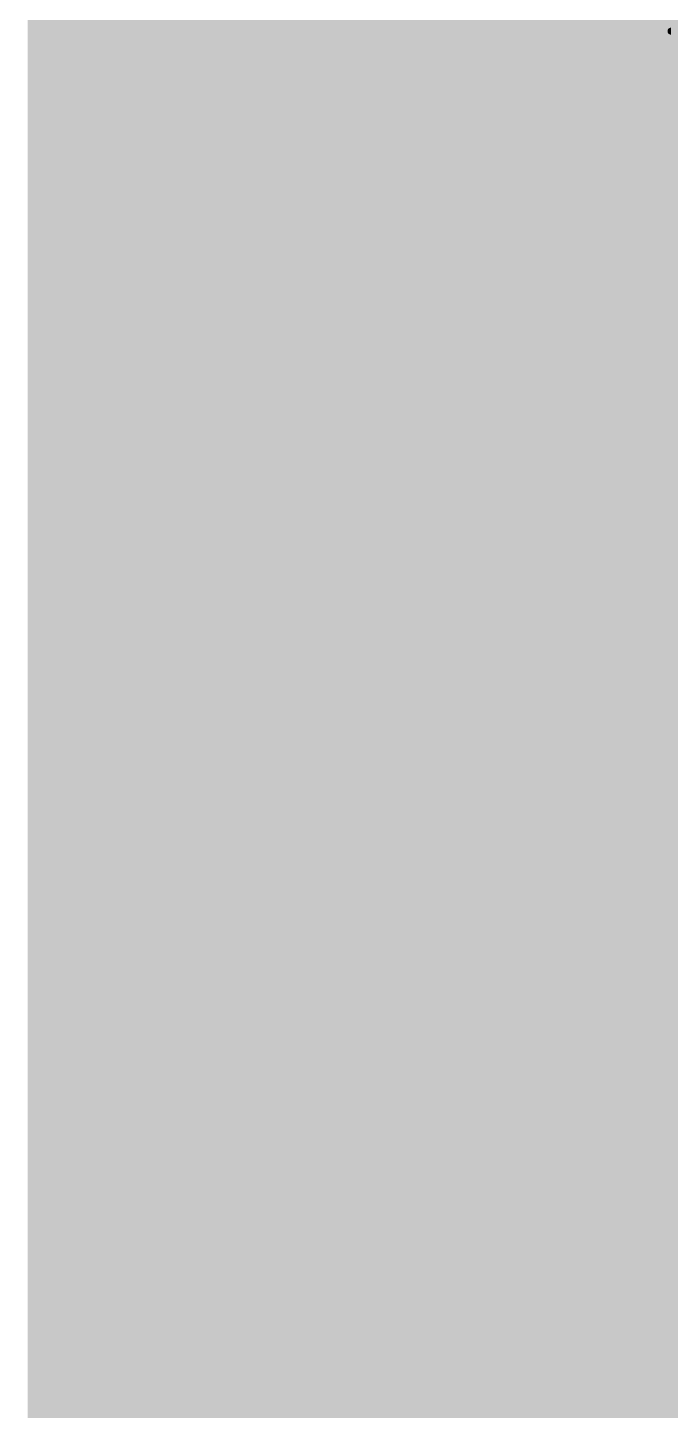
# Model space of a CAD drawing. Extents: x -74 to 33, y -13 to 31.
# Drawn here: x -0.13 to 2.2, y 4.64 to 9.64 of the extents above; entities that cross this region are included whole.
import ezdxf

# ---------------------------------------------------------------- set-up
doc = ezdxf.new("R2010")
doc.units = 0
for name, color, linetype in [('1', 12, 'CONTINUOUS'), ('16', 132, 'CONTINUOUS'), ('17', 110, 'CONTINUOUS'), ('20', 53, 'CONTINUOUS'), ('21', 53, 'CONTINUOUS'), ('29', 253, 'CONTINUOUS'), ('30', 253, 'CONTINUOUS'), ('31', 253, 'CONTINUOUS'), ('42', 132, 'CONTINUOUS')]:
    doc.layers.add(name, color=color, linetype=linetype)

# ---------------------------------------------------------------- blocks, each defined once
blk = doc.blocks.new('ROUNDP')
at = {"const_width": 0.5}
blk.add_lwpolyline([(0, -0.25, 1), (0, 0.25, 1), (0, -0.25)], format="xyb", dxfattribs=at)
blk = doc.blocks.new('RECT')
blk.add_solid([(-0.5, -0.5), (0.5, -0.5), (-0.5, 0.5), (0.5, 0.5)])

msp = doc.modelspace()

# ---------------------------------------------------------------- linework, layer by layer
at = {"layer": '1'}
for points, const_width in [([(0, 30.48), (0, 0)], 0.254), ([(2.1346, 8.5267), (2.3067, 8.7901)], 0.127), ([(2.206, 8.636), (5.414, 8.636)], 0.127), ([(2.0082, 8.2386), (2.1346, 8.5267)], 0.127), ([(2.1268, 8.509), (5.4931, 8.509)], 0.127), ([(2.0711, 8.382), (5.5489, 8.382)], 0.127), ([(2.0154, 8.255), (5.6046, 8.255)], 0.127), ([(1.931, 7.9336), (2.0082, 8.2386)], 0.127), ([(1.9802, 8.128), (5.6398, 8.128)], 0.127), ([(1.9481, 8.001), (5.6719, 8.001)], 0.127), ([(1.905, 7.62), (1.931, 7.9336)], 0.127), ([(1.926, 7.874), (5.694, 7.874)], 0.127), ([(1.9155, 7.747), (5.7045, 7.747)], 0.127), ([(1.905, 2.54), (1.905, 7.62)], 0.127), ([(1.905, 7.62), (5.715, 7.62)], 0.127), ([(1.905, 7.493), (5.715, 7.493)], 0.127), ([(1.905, 7.366), (5.715, 7.366)], 0.127), ([(1.905, 7.239), (5.715, 7.239)], 0.127), ([(1.905, 7.112), (5.715, 7.112)], 0.127), ([(1.905, 6.985), (5.715, 6.985)], 0.127), ([(1.905, 6.858), (5.715, 6.858)], 0.127), ([(1.905, 6.731), (5.715, 6.731)], 0.127), ([(1.905, 6.604), (5.715, 6.604)], 0.127), ([(1.905, 6.477), (5.715, 6.477)], 0.127), ([(1.905, 6.35), (5.715, 6.35)], 0.127), ([(1.905, 6.223), (5.715, 6.223)], 0.127), ([(1.905, 6.096), (5.715, 6.096)], 0.127), ([(1.905, 5.969), (5.715, 5.969)], 0.127), ([(1.905, 5.842), (5.715, 5.842)], 0.127), ([(1.905, 5.715), (5.715, 5.715)], 0.127), ([(1.905, 5.588), (5.715, 5.588)], 0.127), ([(1.905, 5.461), (5.715, 5.461)], 0.127), ([(1.905, 5.334), (5.715, 5.334)], 0.127), ([(1.905, 5.207), (5.715, 5.207)], 0.127), ([(1.905, 5.08), (5.715, 5.08)], 0.127), ([(1.905, 4.953), (5.715, 4.953)], 0.127), ([(1.905, 4.826), (5.715, 4.826)], 0.127), ([(1.905, 4.699), (5.715, 4.699)], 0.127)]:
    msp.add_lwpolyline(points, dxfattribs=dict(at, const_width=const_width))
at = {"layer": '1', "const_width": 0.0635}
for points in [[(2.206, 8.6678, 1), (2.206, 8.6043)], [(2.1268, 8.5408, 1), (2.1268, 8.4772)], [(2.108, 8.544, 1), (2.1612, 8.5093)], [(2.1637, 8.5139, 1), (2.1055, 8.5394)], [(2.0711, 8.4138, 1), (2.0711, 8.3502)], [(2.0154, 8.2868, 1), (2.0154, 8.2233)], [(1.9791, 8.2513, 1), (2.0373, 8.2258)], [(2.039, 8.2308, 1), (1.9774, 8.2463)], [(1.9802, 8.1598, 1), (1.9802, 8.0962)], [(1.9481, 8.0328, 1), (1.9481, 7.9693)], [(1.9002, 7.9413, 1), (1.9618, 7.9258)], [(1.9626, 7.9309, 1), (1.8993, 7.9362)], [(1.926, 7.9058, 1), (1.926, 7.8423)], [(1.9155, 7.7788, 1), (1.9155, 7.7153)], [(1.9367, 7.62, 1), (1.8733, 7.62)], [(1.905, 7.6517, 1), (1.905, 7.5883)], [(1.8734, 7.6226, 1), (1.9366, 7.6174)], [(1.905, 7.5248, 1), (1.905, 7.4613)], [(1.905, 7.3978, 1), (1.905, 7.3343)], [(1.905, 7.2708, 1), (1.905, 7.2073)], [(1.905, 7.1437, 1), (1.905, 7.0803)], [(1.905, 7.0168, 1), (1.905, 6.9533)], [(1.905, 6.8898, 1), (1.905, 6.8263)], [(1.905, 6.7628, 1), (1.905, 6.6993)], [(1.905, 6.6357, 1), (1.905, 6.5723)], [(1.905, 6.5088, 1), (1.905, 6.4453)], [(1.905, 6.3818, 1), (1.905, 6.3183)], [(1.905, 6.2547, 1), (1.905, 6.1913)], [(1.905, 6.1277, 1), (1.905, 6.0643)], [(1.905, 6.0008, 1), (1.905, 5.9373)], [(1.905, 5.8738, 1), (1.905, 5.8103)], [(1.905, 5.7467, 1), (1.905, 5.6833)], [(1.905, 5.6197, 1), (1.905, 5.5563)], [(1.905, 5.4928, 1), (1.905, 5.4293)], [(1.905, 5.3658, 1), (1.905, 5.3023)], [(1.905, 5.2387, 1), (1.905, 5.1753)], [(1.905, 5.1117, 1), (1.905, 5.0483)], [(1.905, 4.9848, 1), (1.905, 4.9213)], [(1.905, 4.8578, 1), (1.905, 4.7943)], [(1.905, 4.7307, 1), (1.905, 4.6673)]]:
    msp.add_lwpolyline(points, format="xyb", dxfattribs=at)
at = {"layer": '16'}
for points, const_width in [([(0, 0), (0, 30.48)], 0.192), ([(2.1346, 8.5267), (2.3067, 8.7901)], 0.127), ([(2.206, 8.636), (5.414, 8.636)], 0.127), ([(2.0082, 8.2386), (2.1346, 8.5267)], 0.127), ([(2.1268, 8.509), (5.4931, 8.509)], 0.127), ([(2.0711, 8.382), (5.5489, 8.382)], 0.127), ([(2.0154, 8.255), (5.6046, 8.255)], 0.127), ([(1.931, 7.9336), (2.0082, 8.2386)], 0.127), ([(1.9802, 8.128), (5.6398, 8.128)], 0.127), ([(1.9481, 8.001), (5.6719, 8.001)], 0.127), ([(1.905, 7.62), (1.931, 7.9336)], 0.127), ([(1.926, 7.874), (5.694, 7.874)], 0.127), ([(1.9155, 7.747), (5.7045, 7.747)], 0.127), ([(1.905, 2.54), (1.905, 7.62)], 0.127), ([(1.905, 7.62), (5.715, 7.62)], 0.127), ([(1.905, 7.493), (5.715, 7.493)], 0.127), ([(1.905, 7.366), (5.715, 7.366)], 0.127), ([(1.905, 7.239), (5.715, 7.239)], 0.127), ([(1.905, 7.112), (5.715, 7.112)], 0.127), ([(1.905, 6.985), (5.715, 6.985)], 0.127), ([(1.905, 6.858), (5.715, 6.858)], 0.127), ([(1.905, 6.731), (5.715, 6.731)], 0.127), ([(1.905, 6.604), (5.715, 6.604)], 0.127), ([(1.905, 6.477), (5.715, 6.477)], 0.127), ([(1.905, 6.35), (5.715, 6.35)], 0.127), ([(1.905, 6.223), (5.715, 6.223)], 0.127), ([(1.905, 6.096), (5.715, 6.096)], 0.127), ([(1.905, 5.969), (5.715, 5.969)], 0.127), ([(1.905, 5.842), (5.715, 5.842)], 0.127), ([(1.905, 5.715), (5.715, 5.715)], 0.127), ([(1.905, 5.588), (5.715, 5.588)], 0.127), ([(1.905, 5.461), (5.715, 5.461)], 0.127), ([(1.905, 5.334), (5.715, 5.334)], 0.127), ([(1.905, 5.207), (5.715, 5.207)], 0.127), ([(1.905, 5.08), (5.715, 5.08)], 0.127), ([(1.905, 4.953), (5.715, 4.953)], 0.127), ([(1.905, 4.826), (5.715, 4.826)], 0.127), ([(1.905, 4.699), (5.715, 4.699)], 0.127)]:
    msp.add_lwpolyline(points, dxfattribs=dict(at, const_width=const_width))
at = {"layer": '16', "const_width": 0.0635}
for points in [[(2.206, 8.6678, 1), (2.206, 8.6043)], [(2.1268, 8.5408, 1), (2.1268, 8.4772)], [(2.108, 8.544, 1), (2.1612, 8.5093)], [(2.1637, 8.5139, 1), (2.1055, 8.5394)], [(2.0711, 8.4138, 1), (2.0711, 8.3502)], [(2.0154, 8.2868, 1), (2.0154, 8.2233)], [(1.9791, 8.2513, 1), (2.0373, 8.2258)], [(2.039, 8.2308, 1), (1.9774, 8.2463)], [(1.9802, 8.1598, 1), (1.9802, 8.0962)], [(1.9481, 8.0328, 1), (1.9481, 7.9693)], [(1.9002, 7.9413, 1), (1.9618, 7.9258)], [(1.9626, 7.9309, 1), (1.8993, 7.9362)], [(1.926, 7.9058, 1), (1.926, 7.8423)], [(1.9155, 7.7788, 1), (1.9155, 7.7153)], [(1.9367, 7.62, 1), (1.8733, 7.62)], [(1.905, 7.6517, 1), (1.905, 7.5883)], [(1.8734, 7.6226, 1), (1.9366, 7.6174)], [(1.905, 7.5248, 1), (1.905, 7.4613)], [(1.905, 7.3978, 1), (1.905, 7.3343)], [(1.905, 7.2708, 1), (1.905, 7.2073)], [(1.905, 7.1437, 1), (1.905, 7.0803)], [(1.905, 7.0168, 1), (1.905, 6.9533)], [(1.905, 6.8898, 1), (1.905, 6.8263)], [(1.905, 6.7628, 1), (1.905, 6.6993)], [(1.905, 6.6357, 1), (1.905, 6.5723)], [(1.905, 6.5088, 1), (1.905, 6.4453)], [(1.905, 6.3818, 1), (1.905, 6.3183)], [(1.905, 6.2547, 1), (1.905, 6.1913)], [(1.905, 6.1277, 1), (1.905, 6.0643)], [(1.905, 6.0008, 1), (1.905, 5.9373)], [(1.905, 5.8738, 1), (1.905, 5.8103)], [(1.905, 5.7467, 1), (1.905, 5.6833)], [(1.905, 5.6197, 1), (1.905, 5.5563)], [(1.905, 5.4928, 1), (1.905, 5.4293)], [(1.905, 5.3658, 1), (1.905, 5.3023)], [(1.905, 5.2387, 1), (1.905, 5.1753)], [(1.905, 5.1117, 1), (1.905, 5.0483)], [(1.905, 4.9848, 1), (1.905, 4.9213)], [(1.905, 4.8578, 1), (1.905, 4.7943)], [(1.905, 4.7307, 1), (1.905, 4.6673)]]:
    msp.add_lwpolyline(points, format="xyb", dxfattribs=at)
at = {"layer": '20', "const_width": 0.254}
msp.add_lwpolyline([(0, 1.27), (0, 29.21)], dxfattribs=at)
at = {"layer": '21', "const_width": 0.0254}
for points in [[(2.271, 9.558), (2.171, 9.658)], [(2.2024, 9.6266), (2.431, 9.6266)]]:
    msp.add_lwpolyline(points, dxfattribs=at)
at = {"layer": '21', "const_width": 0.0127}
msp.add_lwpolyline([(2.2024, 9.6329, 1), (2.2024, 9.6203)], format="xyb", dxfattribs=at)
at = {"layer": '29', "const_width": 0.127}
for points in [[(2.1346, 8.5267), (2.3067, 8.7901)], [(2.206, 8.636), (5.414, 8.636)], [(2.0082, 8.2386), (2.1346, 8.5267)], [(2.1268, 8.509), (5.4931, 8.509)], [(2.0711, 8.382), (5.5489, 8.382)], [(2.0154, 8.255), (5.6046, 8.255)], [(1.931, 7.9336), (2.0082, 8.2386)], [(1.9802, 8.128), (5.6398, 8.128)], [(1.9481, 8.001), (5.6719, 8.001)], [(1.905, 7.62), (1.931, 7.9336)], [(1.926, 7.874), (5.694, 7.874)], [(1.9155, 7.747), (5.7045, 7.747)], [(1.905, 2.54), (1.905, 7.62)], [(1.905, 7.62), (5.715, 7.62)], [(1.905, 7.493), (5.715, 7.493)], [(1.905, 7.366), (5.715, 7.366)], [(1.905, 7.239), (5.715, 7.239)], [(1.905, 7.112), (5.715, 7.112)], [(1.905, 6.985), (5.715, 6.985)], [(1.905, 6.858), (5.715, 6.858)], [(1.905, 6.731), (5.715, 6.731)], [(1.905, 6.604), (5.715, 6.604)], [(1.905, 6.477), (5.715, 6.477)], [(1.905, 6.35), (5.715, 6.35)], [(1.905, 6.223), (5.715, 6.223)], [(1.905, 6.096), (5.715, 6.096)], [(1.905, 5.969), (5.715, 5.969)], [(1.905, 5.842), (5.715, 5.842)], [(1.905, 5.715), (5.715, 5.715)], [(1.905, 5.588), (5.715, 5.588)], [(1.905, 5.461), (5.715, 5.461)], [(1.905, 5.334), (5.715, 5.334)], [(1.905, 5.207), (5.715, 5.207)], [(1.905, 5.08), (5.715, 5.08)], [(1.905, 4.953), (5.715, 4.953)], [(1.905, 4.826), (5.715, 4.826)], [(1.905, 4.699), (5.715, 4.699)]]:
    msp.add_lwpolyline(points, dxfattribs=at)
at = {"layer": '29', "const_width": 0.0635}
for points in [[(2.206, 8.6678, 1), (2.206, 8.6043)], [(2.1268, 8.5408, 1), (2.1268, 8.4772)], [(2.108, 8.544, 1), (2.1612, 8.5093)], [(2.1637, 8.5139, 1), (2.1055, 8.5394)], [(2.0711, 8.4138, 1), (2.0711, 8.3502)], [(2.0154, 8.2868, 1), (2.0154, 8.2233)], [(1.9791, 8.2513, 1), (2.0373, 8.2258)], [(2.039, 8.2308, 1), (1.9774, 8.2463)], [(1.9802, 8.1598, 1), (1.9802, 8.0962)], [(1.9481, 8.0328, 1), (1.9481, 7.9693)], [(1.9002, 7.9413, 1), (1.9618, 7.9258)], [(1.9626, 7.9309, 1), (1.8993, 7.9362)], [(1.926, 7.9058, 1), (1.926, 7.8423)], [(1.9155, 7.7788, 1), (1.9155, 7.7153)], [(1.9367, 7.62, 1), (1.8733, 7.62)], [(1.905, 7.6517, 1), (1.905, 7.5883)], [(1.8734, 7.6226, 1), (1.9366, 7.6174)], [(1.905, 7.5248, 1), (1.905, 7.4613)], [(1.905, 7.3978, 1), (1.905, 7.3343)], [(1.905, 7.2708, 1), (1.905, 7.2073)], [(1.905, 7.1437, 1), (1.905, 7.0803)], [(1.905, 7.0168, 1), (1.905, 6.9533)], [(1.905, 6.8898, 1), (1.905, 6.8263)], [(1.905, 6.7628, 1), (1.905, 6.6993)], [(1.905, 6.6357, 1), (1.905, 6.5723)], [(1.905, 6.5088, 1), (1.905, 6.4453)], [(1.905, 6.3818, 1), (1.905, 6.3183)], [(1.905, 6.2547, 1), (1.905, 6.1913)], [(1.905, 6.1277, 1), (1.905, 6.0643)], [(1.905, 6.0008, 1), (1.905, 5.9373)], [(1.905, 5.8738, 1), (1.905, 5.8103)], [(1.905, 5.7467, 1), (1.905, 5.6833)], [(1.905, 5.6197, 1), (1.905, 5.5563)], [(1.905, 5.4928, 1), (1.905, 5.4293)], [(1.905, 5.3658, 1), (1.905, 5.3023)], [(1.905, 5.2387, 1), (1.905, 5.1753)], [(1.905, 5.1117, 1), (1.905, 5.0483)], [(1.905, 4.9848, 1), (1.905, 4.9213)], [(1.905, 4.8578, 1), (1.905, 4.7943)], [(1.905, 4.7307, 1), (1.905, 4.6673)]]:
    msp.add_lwpolyline(points, format="xyb", dxfattribs=at)
at = {"layer": '30', "const_width": 0.127}
for points in [[(2.1346, 8.5267), (2.3067, 8.7901)], [(2.206, 8.636), (5.414, 8.636)], [(2.0082, 8.2386), (2.1346, 8.5267)], [(2.1268, 8.509), (5.4931, 8.509)], [(2.0711, 8.382), (5.5489, 8.382)], [(2.0154, 8.255), (5.6046, 8.255)], [(1.931, 7.9336), (2.0082, 8.2386)], [(1.9802, 8.128), (5.6398, 8.128)], [(1.9481, 8.001), (5.6719, 8.001)], [(1.905, 7.62), (1.931, 7.9336)], [(1.926, 7.874), (5.694, 7.874)], [(1.9155, 7.747), (5.7045, 7.747)], [(1.905, 2.54), (1.905, 7.62)], [(1.905, 7.62), (5.715, 7.62)], [(1.905, 7.493), (5.715, 7.493)], [(1.905, 7.366), (5.715, 7.366)], [(1.905, 7.239), (5.715, 7.239)], [(1.905, 7.112), (5.715, 7.112)], [(1.905, 6.985), (5.715, 6.985)], [(1.905, 6.858), (5.715, 6.858)], [(1.905, 6.731), (5.715, 6.731)], [(1.905, 6.604), (5.715, 6.604)], [(1.905, 6.477), (5.715, 6.477)], [(1.905, 6.35), (5.715, 6.35)], [(1.905, 6.223), (5.715, 6.223)], [(1.905, 6.096), (5.715, 6.096)], [(1.905, 5.969), (5.715, 5.969)], [(1.905, 5.842), (5.715, 5.842)], [(1.905, 5.715), (5.715, 5.715)], [(1.905, 5.588), (5.715, 5.588)], [(1.905, 5.461), (5.715, 5.461)], [(1.905, 5.334), (5.715, 5.334)], [(1.905, 5.207), (5.715, 5.207)], [(1.905, 5.08), (5.715, 5.08)], [(1.905, 4.953), (5.715, 4.953)], [(1.905, 4.826), (5.715, 4.826)], [(1.905, 4.699), (5.715, 4.699)]]:
    msp.add_lwpolyline(points, dxfattribs=at)
at = {"layer": '30', "const_width": 0.0635}
for points in [[(2.206, 8.6678, 1), (2.206, 8.6043)], [(2.1268, 8.5408, 1), (2.1268, 8.4772)], [(2.108, 8.544, 1), (2.1612, 8.5093)], [(2.1637, 8.5139, 1), (2.1055, 8.5394)], [(2.0711, 8.4138, 1), (2.0711, 8.3502)], [(2.0154, 8.2868, 1), (2.0154, 8.2233)], [(1.9791, 8.2513, 1), (2.0373, 8.2258)], [(2.039, 8.2308, 1), (1.9774, 8.2463)], [(1.9802, 8.1598, 1), (1.9802, 8.0962)], [(1.9481, 8.0328, 1), (1.9481, 7.9693)], [(1.9002, 7.9413, 1), (1.9618, 7.9258)], [(1.9626, 7.9309, 1), (1.8993, 7.9362)], [(1.926, 7.9058, 1), (1.926, 7.8423)], [(1.9155, 7.7788, 1), (1.9155, 7.7153)], [(1.9367, 7.62, 1), (1.8733, 7.62)], [(1.905, 7.6517, 1), (1.905, 7.5883)], [(1.8734, 7.6226, 1), (1.9366, 7.6174)], [(1.905, 7.5248, 1), (1.905, 7.4613)], [(1.905, 7.3978, 1), (1.905, 7.3343)], [(1.905, 7.2708, 1), (1.905, 7.2073)], [(1.905, 7.1437, 1), (1.905, 7.0803)], [(1.905, 7.0168, 1), (1.905, 6.9533)], [(1.905, 6.8898, 1), (1.905, 6.8263)], [(1.905, 6.7628, 1), (1.905, 6.6993)], [(1.905, 6.6357, 1), (1.905, 6.5723)], [(1.905, 6.5088, 1), (1.905, 6.4453)], [(1.905, 6.3818, 1), (1.905, 6.3183)], [(1.905, 6.2547, 1), (1.905, 6.1913)], [(1.905, 6.1277, 1), (1.905, 6.0643)], [(1.905, 6.0008, 1), (1.905, 5.9373)], [(1.905, 5.8738, 1), (1.905, 5.8103)], [(1.905, 5.7467, 1), (1.905, 5.6833)], [(1.905, 5.6197, 1), (1.905, 5.5563)], [(1.905, 5.4928, 1), (1.905, 5.4293)], [(1.905, 5.3658, 1), (1.905, 5.3023)], [(1.905, 5.2387, 1), (1.905, 5.1753)], [(1.905, 5.1117, 1), (1.905, 5.0483)], [(1.905, 4.9848, 1), (1.905, 4.9213)], [(1.905, 4.8578, 1), (1.905, 4.7943)], [(1.905, 4.7307, 1), (1.905, 4.6673)]]:
    msp.add_lwpolyline(points, format="xyb", dxfattribs=at)
at = {"layer": '42', "const_width": 0.192}
for points in [[(0, 30.353), (0, -0.127)], [(0, 9.6), (6.5699, 9.6)], [(0, 9.408), (6.9558, 9.408)], [(0, 9.216), (7.4369, 9.216)], [(0, 9.024), (8.1227, 9.024)], [(0, 8.832), (10.762, 8.832)], [(0, 8.64), (11.2412, 8.64)], [(0, 8.448), (11.5431, 8.448)], [(0, 8.256), (11.7806, 8.256)], [(0, 8.064), (11.99, 8.064)], [(0, 7.872), (12.1826, 7.872)], [(0, 7.68), (12.3651, 7.68)], [(0, 7.488), (12.5419, 7.488)], [(0, 7.296), (12.7159, 7.296)], [(0, 7.104), (12.8887, 7.104)], [(0, 6.912), (13.0626, 6.912)], [(0, 6.72), (13.2385, 6.72)], [(0, 6.528), (13.4158, 6.528)], [(0, 6.336), (13.5938, 6.336)], [(0, 6.144), (13.7694, 6.144)], [(0, 5.952), (13.9431, 5.952)], [(0, 5.76), (14.115, 5.76)], [(0, 5.568), (14.2853, 5.568)], [(0, 5.376), (14.454, 5.376)], [(0, 5.184), (14.6212, 5.184)], [(0, 4.992), (14.7868, 4.992)], [(0, 4.8), (14.951, 4.8)], [(0, 4.608), (15.1137, 4.608)]]:
    msp.add_lwpolyline(points, dxfattribs=at)
at = {"layer": '42', "const_width": 0.096}
for points in [[(0, 9.648, 1), (0, 9.552)], [(0, 9.456, 1), (0, 9.36)], [(0, 9.264, 1), (0, 9.168)], [(0, 9.072, 1), (0, 8.976)], [(0, 8.88, 1), (0, 8.784)], [(0, 8.688, 1), (0, 8.592)], [(0, 8.496, 1), (0, 8.4)], [(0, 8.304, 1), (0, 8.208)], [(0, 8.112, 1), (0, 8.016)], [(0, 7.92, 1), (0, 7.824)], [(0, 7.728, 1), (0, 7.632)], [(0, 7.536, 1), (0, 7.44)], [(0, 7.344, 1), (0, 7.248)], [(0, 7.152, 1), (0, 7.056)], [(0, 6.96, 1), (0, 6.864)], [(0, 6.768, 1), (0, 6.672)], [(0, 6.576, 1), (0, 6.48)], [(0, 6.384, 1), (0, 6.288)], [(0, 6.192, 1), (0, 6.096)], [(0, 6, 1), (0, 5.904)], [(0, 5.808, 1), (0, 5.712)], [(0, 5.616, 1), (0, 5.52)], [(0, 5.424, 1), (0, 5.328)], [(0, 5.232, 1), (0, 5.136)], [(0, 5.04, 1), (0, 4.944)], [(0, 4.848, 1), (0, 4.752)], [(0, 4.656, 1), (0, 4.56)]]:
    msp.add_lwpolyline(points, format="xyb", dxfattribs=at)

# ---------------------------------------------------------------- block references
at = {"layer": '1', "xscale": 1.27, "yscale": 0.635}
msp.add_blockref('RECT', (1.905, 5.08), dxfattribs=at)
at = {"layer": '17', "xscale": 3.81, "yscale": 3.81, "rotation": 270}
msp.add_blockref('ROUNDP', (3.81, 7.62), dxfattribs=at)
msp.add_blockref('ROUNDP', (3.81, 7.62), dxfattribs=at)
at = {"layer": '29', "xscale": 4.0132, "yscale": 4.0132, "rotation": 270}
msp.add_blockref('ROUNDP', (3.81, 7.62), dxfattribs=at)
at = {"layer": '29', "xscale": 1.4732, "yscale": 0.8382}
msp.add_blockref('RECT', (1.905, 5.08), dxfattribs=at)
at = {"layer": '30', "xscale": 4.0132, "yscale": 4.0132, "rotation": 270}
msp.add_blockref('ROUNDP', (3.81, 7.62), dxfattribs=at)
at = {"layer": '31', "xscale": 1.27, "yscale": 0.635}
msp.add_blockref('RECT', (1.905, 5.08), dxfattribs=at)

doc.saveas('drawing.dxf')
